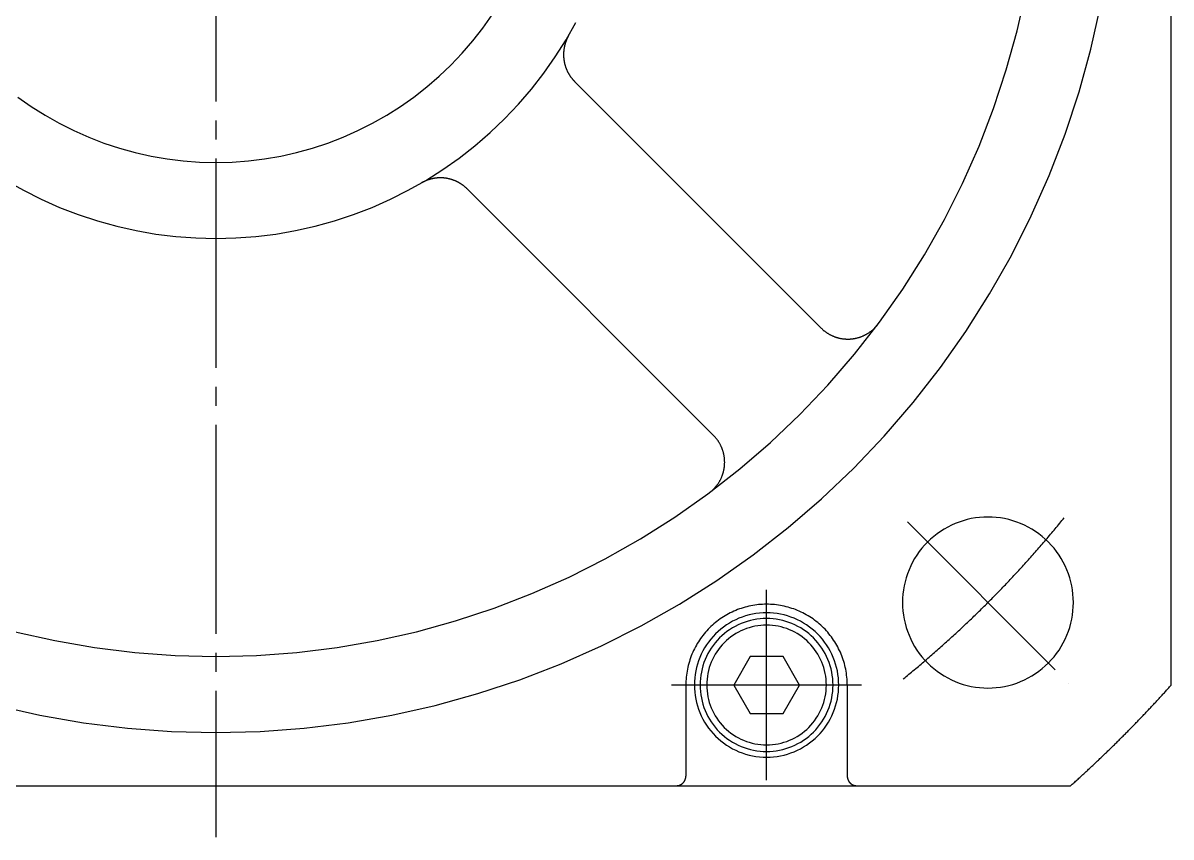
# Model space of a CAD drawing. Extents: x 0 to 632, y 0 to 332.
# Drawn here: x 569.2 to 629.6, y 173.5 to 216.3 of the extents above; entities that cross this region are included whole.
import ezdxf

# ---------------------------------------------------------------- set-up
doc = ezdxf.new("R2010")
doc.units = 0
doc.linetypes.add('DASH_CENTER', pattern=[14, 11, -1, 1, -1])
doc.layers.get('0').update_dxf_attribs({"linetype": 'CONTINUOUS'})

msp = doc.modelspace()

# ---------------------------------------------------------------- linework, layer by layer
at = {"color": 1, "linetype": 'DASH_CENTER'}
for p, q in [((579.333, 279.182), (579.333, 173.482)), ((615.749, 190.066), (624.234, 181.58)), ((608.333, 176.482), (608.333, 186.482)), ((613.333, 181.482), (603.333, 181.482))]:
    msp.add_line(p, q, dxfattribs=at)
at = {"color": 7, "linetype": 'CONTINUOUS'}
for p, q in [((629.633, 181.469), (629.633, 271.495)), ((611.198, 200.274), (598.227, 213.244)), ((605.541, 194.617), (592.57, 207.587)), ((607.467, 182.982), (606.601, 181.482)), ((609.199, 182.982), (607.467, 182.982)), ((610.065, 181.482), (609.199, 182.982)), ((604.083, 181.482), (604.083, 176.682)), ((606.601, 181.482), (607.467, 179.982)), ((609.199, 179.982), (610.065, 181.482)), ((612.583, 181.482), (612.583, 176.682)), ((607.467, 179.982), (609.199, 179.982)), ((534.32, 176.182), (624.345, 176.182))]:
    msp.add_line(p, q, dxfattribs=at)
for points in [[(568.763, 184.285, 0), (570.846, 183.818, 0), (572.95, 183.453, 0), (575.069, 183.191, 0), (577.198, 183.034, 0), (579.333, 182.982, 0), (581.467, 183.034, 0), (583.596, 183.191, 0), (585.715, 183.453, 0), (587.819, 183.818, 0), (589.902, 184.285, 0), (591.96, 184.855, 0), (593.987, 185.525, 0), (595.979, 186.293, 0), (597.931, 187.158, 0), (599.838, 188.118, 0), (601.696, 189.171, 0), (603.5, 190.313, 0), (605.246, 191.542, 0), (606.929, 192.856, 0), (608.545, 194.25, 0), (610.092, 195.723, 0), (611.564, 197.269, 0), (612.959, 198.886, 0), (614.272, 200.569, 0), (615.502, 202.314, 0), (616.644, 204.118, 0), (617.696, 205.976, 0), (618.656, 207.883, 0), (619.521, 209.835, 0), (620.29, 211.827, 0), (620.959, 213.854, 0), (621.529, 215.912, 0), (621.997, 217.995, 0)], [(567.791, 180.405, 0), (570.066, 179.894, 0), (572.363, 179.496, 0), (574.677, 179.21, 0), (577.002, 179.039, 0), (579.333, 178.982, 0), (581.663, 179.039, 0), (583.988, 179.21, 0), (586.302, 179.496, 0), (588.599, 179.894, 0), (590.874, 180.405, 0), (593.121, 181.027, 0), (595.335, 181.758, 0), (597.51, 182.597, 0), (599.641, 183.542, 0), (601.724, 184.59, 0), (603.752, 185.74, 0), (605.722, 186.987, 0), (607.628, 188.329, 0), (609.466, 189.764, 0), (611.232, 191.287, 0), (612.92, 192.894, 0), (614.528, 194.583, 0), (616.051, 196.348, 0), (617.485, 198.186, 0), (618.827, 200.092, 0), (620.075, 202.062, 0), (621.224, 204.09, 0), (622.272, 206.173, 0), (623.217, 208.304, 0), (624.056, 210.479, 0), (624.787, 212.693, 0), (625.409, 214.94, 0), (625.92, 217.215, 0)], [(568.908, 212.426, 0), (569.61, 211.931, 0), (570.336, 211.472, 0), (571.083, 211.048, 0), (571.85, 210.662, 0), (572.636, 210.314, 0), (573.437, 210.005, 0), (574.253, 209.735, 0), (575.08, 209.506, 0), (575.919, 209.318, 0), (576.765, 209.171, 0), (577.617, 209.066, 0), (578.474, 209.003, 0), (579.333, 208.982, 0), (580.191, 209.003, 0), (581.048, 209.066, 0), (581.9, 209.171, 0), (582.747, 209.318, 0), (583.585, 209.506, 0), (584.413, 209.735, 0), (585.228, 210.005, 0), (586.03, 210.314, 0), (586.815, 210.662, 0), (587.582, 211.048, 0), (588.329, 211.472, 0), (589.055, 211.931, 0), (589.757, 212.426, 0), (590.434, 212.954, 0), (591.085, 213.515, 0), (591.707, 214.107, 0), (592.299, 214.729, 0), (592.86, 215.38, 0), (593.389, 216.057, 0), (593.883, 216.759, 0)], [(568.279, 208.041, 0), (569.198, 207.52, 0), (570.14, 207.046, 0), (571.105, 206.618, 0), (572.089, 206.239, 0), (573.091, 205.908, 0), (574.109, 205.626, 0), (575.138, 205.395, 0), (576.178, 205.214, 0), (577.225, 205.085, 0), (578.278, 205.008, 0), (579.333, 204.982, 0), (580.388, 205.008, 0), (581.44, 205.085, 0), (582.487, 205.214, 0), (583.527, 205.395, 0), (584.557, 205.626, 0), (585.574, 205.908, 0), (586.576, 206.239, 0), (587.56, 206.618, 0), (588.525, 207.046, 0), (589.468, 207.52, 0), (590.386, 208.041, 0), (591.277, 208.605, 0), (592.14, 209.213, 0), (592.972, 209.862, 0), (593.771, 210.551, 0), (594.535, 211.279, 0), (595.263, 212.043, 0), (595.952, 212.842, 0), (596.602, 213.674, 0), (597.209, 214.537, 0), (597.774, 215.429, 0), (598.294, 216.347, 0)], [(597.913, 215.664, 0), (597.903, 215.647, 0), (597.893, 215.629, 0), (597.883, 215.611, 0), (597.873, 215.593, 0), (597.864, 215.574, 0), (597.854, 215.556, 0), (597.845, 215.538, 0), (597.836, 215.519, 0), (597.828, 215.501, 0), (597.819, 215.482, 0), (597.811, 215.463, 0), (597.803, 215.445, 0), (597.795, 215.426, 0), (597.787, 215.407, 0), (597.779, 215.388, 0), (597.772, 215.369, 0), (597.765, 215.349, 0), (597.758, 215.33, 0), (597.751, 215.311, 0), (597.744, 215.291, 0), (597.738, 215.272, 0), (597.732, 215.252, 0), (597.726, 215.233, 0), (597.72, 215.213, 0), (597.714, 215.193, 0), (597.709, 215.173, 0), (597.704, 215.154, 0), (597.699, 215.134, 0), (597.694, 215.114, 0), (597.69, 215.094, 0), (597.685, 215.074, 0), (597.681, 215.054, 0), (597.677, 215.034, 0), (597.673, 215.013, 0), (597.67, 214.993, 0), (597.666, 214.973, 0), (597.663, 214.953, 0), (597.66, 214.932, 0), (597.658, 214.912, 0), (597.655, 214.892, 0), (597.653, 214.871, 0), (597.651, 214.851, 0), (597.649, 214.83, 0), (597.647, 214.81, 0), (597.646, 214.79, 0), (597.645, 214.769, 0), (597.644, 214.749, 0), (597.643, 214.728, 0), (597.642, 214.708, 0), (597.642, 214.687, 0), (597.642, 214.667, 0), (597.642, 214.646, 0), (597.642, 214.626, 0), (597.642, 214.605, 0), (597.643, 214.585, 0), (597.644, 214.564, 0), (597.645, 214.544, 0), (597.646, 214.523, 0), (597.648, 214.503, 0), (597.649, 214.482, 0), (597.651, 214.462, 0), (597.653, 214.441, 0), (597.656, 214.421, 0), (597.658, 214.401, 0), (597.661, 214.38, 0), (597.664, 214.36, 0), (597.667, 214.34, 0), (597.67, 214.32, 0), (597.674, 214.299, 0), (597.678, 214.279, 0), (597.682, 214.259, 0), (597.686, 214.239, 0), (597.69, 214.219, 0), (597.695, 214.199, 0), (597.7, 214.179, 0), (597.705, 214.159, 0), (597.71, 214.139, 0), (597.715, 214.12, 0), (597.721, 214.1, 0), (597.727, 214.08, 0), (597.733, 214.061, 0), (597.739, 214.041, 0), (597.746, 214.022, 0), (597.752, 214.002, 0), (597.759, 213.983, 0), (597.766, 213.964, 0), (597.773, 213.944, 0), (597.781, 213.925, 0), (597.788, 213.906, 0), (597.796, 213.887, 0), (597.804, 213.868, 0), (597.812, 213.85, 0), (597.821, 213.831, 0), (597.829, 213.812, 0), (597.838, 213.794, 0), (597.847, 213.775, 0), (597.856, 213.757, 0), (597.865, 213.739, 0), (597.875, 213.72, 0), (597.885, 213.702, 0), (597.895, 213.684, 0), (597.905, 213.666, 0), (597.915, 213.649, 0), (597.925, 213.631, 0), (597.936, 213.614, 0), (597.947, 213.596, 0), (597.958, 213.579, 0), (597.969, 213.562, 0), (597.98, 213.544, 0), (597.992, 213.528, 0), (598.003, 213.511, 0), (598.015, 213.494, 0), (598.027, 213.477, 0), (598.039, 213.461, 0), (598.052, 213.444, 0), (598.064, 213.428, 0), (598.077, 213.412, 0), (598.09, 213.396, 0), (598.103, 213.38, 0), (598.116, 213.365, 0), (598.129, 213.349, 0), (598.143, 213.334, 0), (598.157, 213.318, 0), (598.17, 213.303, 0), (598.184, 213.288, 0), (598.199, 213.273, 0), (598.213, 213.258, 0), (598.227, 213.244, 0)], [(592.57, 207.587, 0), (592.556, 207.601, 0), (592.541, 207.616, 0), (592.526, 207.63, 0), (592.511, 207.644, 0), (592.496, 207.658, 0), (592.481, 207.671, 0), (592.465, 207.685, 0), (592.45, 207.698, 0), (592.434, 207.711, 0), (592.418, 207.724, 0), (592.402, 207.737, 0), (592.386, 207.75, 0), (592.37, 207.762, 0), (592.354, 207.775, 0), (592.337, 207.787, 0), (592.32, 207.799, 0), (592.304, 207.811, 0), (592.287, 207.823, 0), (592.27, 207.834, 0), (592.253, 207.845, 0), (592.236, 207.857, 0), (592.218, 207.868, 0), (592.201, 207.878, 0), (592.183, 207.889, 0), (592.166, 207.899, 0), (592.148, 207.91, 0), (592.13, 207.92, 0), (592.112, 207.93, 0), (592.094, 207.939, 0), (592.076, 207.949, 0), (592.058, 207.958, 0), (592.039, 207.967, 0), (592.021, 207.976, 0), (592.002, 207.985, 0), (591.984, 207.994, 0), (591.965, 208.002, 0), (591.946, 208.01, 0), (591.927, 208.018, 0), (591.908, 208.026, 0), (591.889, 208.034, 0), (591.87, 208.041, 0), (591.851, 208.048, 0), (591.832, 208.055, 0), (591.812, 208.062, 0), (591.793, 208.069, 0), (591.773, 208.075, 0), (591.754, 208.081, 0), (591.734, 208.088, 0), (591.715, 208.093, 0), (591.695, 208.099, 0), (591.675, 208.104, 0), (591.655, 208.11, 0), (591.635, 208.115, 0), (591.615, 208.119, 0), (591.595, 208.124, 0), (591.575, 208.128, 0), (591.555, 208.133, 0), (591.535, 208.137, 0), (591.515, 208.14, 0), (591.495, 208.144, 0), (591.475, 208.147, 0), (591.454, 208.151, 0), (591.434, 208.153, 0), (591.414, 208.156, 0), (591.393, 208.159, 0), (591.373, 208.161, 0), (591.353, 208.163, 0), (591.332, 208.165, 0), (591.312, 208.167, 0), (591.291, 208.168, 0), (591.271, 208.17, 0), (591.25, 208.171, 0), (591.23, 208.171, 0), (591.209, 208.172, 0), (591.189, 208.173, 0), (591.168, 208.173, 0), (591.148, 208.173, 0), (591.127, 208.173, 0), (591.107, 208.172, 0), (591.086, 208.172, 0), (591.066, 208.171, 0), (591.045, 208.17, 0), (591.025, 208.169, 0), (591.004, 208.167, 0), (590.984, 208.165, 0), (590.963, 208.164, 0), (590.943, 208.161, 0), (590.923, 208.159, 0), (590.902, 208.157, 0), (590.882, 208.154, 0), (590.862, 208.151, 0), (590.841, 208.148, 0), (590.821, 208.145, 0), (590.801, 208.141, 0), (590.781, 208.137, 0), (590.761, 208.133, 0), (590.741, 208.129, 0), (590.721, 208.125, 0), (590.701, 208.12, 0), (590.681, 208.115, 0), (590.661, 208.111, 0), (590.641, 208.105, 0), (590.621, 208.1, 0), (590.601, 208.094, 0), (590.582, 208.089, 0), (590.562, 208.083, 0), (590.543, 208.076, 0), (590.523, 208.07, 0), (590.504, 208.063, 0), (590.484, 208.057, 0), (590.465, 208.05, 0), (590.446, 208.042, 0), (590.427, 208.035, 0), (590.408, 208.027, 0), (590.389, 208.02, 0), (590.37, 208.012, 0), (590.351, 208.004, 0), (590.332, 207.995, 0), (590.314, 207.987, 0), (590.295, 207.978, 0), (590.277, 207.969, 0), (590.258, 207.96, 0), (590.24, 207.951, 0), (590.222, 207.941, 0), (590.204, 207.931, 0), (590.186, 207.922, 0), (590.168, 207.911, 0), (590.15, 207.901, 0)], [(611.198, 200.274, 0), (611.217, 200.255, 0), (611.236, 200.236, 0), (611.256, 200.218, 0), (611.275, 200.2, 0), (611.296, 200.182, 0), (611.316, 200.165, 0), (611.336, 200.147, 0), (611.357, 200.13, 0), (611.378, 200.114, 0), (611.399, 200.097, 0), (611.421, 200.081, 0), (611.442, 200.065, 0), (611.464, 200.05, 0), (611.486, 200.035, 0), (611.509, 200.02, 0), (611.531, 200.005, 0), (611.554, 199.991, 0), (611.577, 199.977, 0), (611.6, 199.963, 0), (611.623, 199.949, 0), (611.646, 199.936, 0), (611.67, 199.924, 0), (611.693, 199.911, 0), (611.717, 199.899, 0), (611.741, 199.887, 0), (611.766, 199.876, 0), (611.79, 199.864, 0), (611.815, 199.854, 0), (611.839, 199.843, 0), (611.864, 199.833, 0), (611.889, 199.823, 0), (611.914, 199.813, 0), (611.939, 199.804, 0), (611.964, 199.795, 0), (611.99, 199.787, 0), (612.015, 199.779, 0), (612.041, 199.771, 0), (612.067, 199.763, 0), (612.093, 199.756, 0), (612.119, 199.75, 0), (612.145, 199.743, 0), (612.171, 199.737, 0), (612.197, 199.731, 0), (612.223, 199.726, 0), (612.25, 199.721, 0), (612.276, 199.716, 0), (612.302, 199.712, 0), (612.329, 199.708, 0), (612.355, 199.704, 0), (612.382, 199.701, 0), (612.409, 199.698, 0), (612.435, 199.696, 0), (612.462, 199.693, 0), (612.489, 199.692, 0), (612.516, 199.69, 0), (612.542, 199.689, 0), (612.569, 199.688, 0), (612.596, 199.688, 0), (612.623, 199.688, 0), (612.65, 199.688, 0), (612.676, 199.689, 0), (612.703, 199.69, 0), (612.73, 199.691, 0), (612.757, 199.693, 0), (612.784, 199.695, 0), (612.81, 199.698, 0), (612.837, 199.7, 0), (612.864, 199.704, 0), (612.89, 199.707, 0), (612.917, 199.711, 0), (612.943, 199.715, 0), (612.969, 199.72, 0), (612.996, 199.725, 0), (613.022, 199.73, 0), (613.048, 199.736, 0), (613.074, 199.742, 0), (613.1, 199.748, 0), (613.126, 199.755, 0), (613.152, 199.762, 0), (613.178, 199.77, 0), (613.204, 199.777, 0), (613.229, 199.785, 0), (613.255, 199.794, 0), (613.28, 199.803, 0), (613.305, 199.812, 0), (613.33, 199.821, 0), (613.355, 199.831, 0), (613.38, 199.841, 0), (613.405, 199.852, 0), (613.429, 199.862, 0), (613.454, 199.874, 0), (613.478, 199.885, 0), (613.502, 199.897, 0), (613.526, 199.909, 0), (613.55, 199.921, 0), (613.573, 199.934, 0), (613.597, 199.947, 0), (613.62, 199.96, 0), (613.643, 199.974, 0), (613.666, 199.988, 0), (613.689, 200.002, 0), (613.711, 200.017, 0), (613.733, 200.032, 0), (613.756, 200.047, 0), (613.777, 200.063, 0), (613.799, 200.078, 0), (613.821, 200.094, 0), (613.842, 200.111, 0), (613.863, 200.127, 0), (613.884, 200.144, 0), (613.904, 200.161, 0), (613.925, 200.179, 0), (613.945, 200.197, 0), (613.965, 200.215, 0), (613.984, 200.233, 0), (614.004, 200.251, 0), (614.023, 200.27, 0), (614.042, 200.289, 0), (614.06, 200.309, 0), (614.079, 200.328, 0), (614.097, 200.348, 0), (614.114, 200.368, 0), (614.132, 200.388, 0), (614.149, 200.409, 0), (614.166, 200.429, 0), (614.183, 200.45, 0), (614.2, 200.472, 0), (614.216, 200.493, 0)], [(605.321, 191.599, 0), (605.343, 191.615, 0), (605.364, 191.631, 0), (605.385, 191.648, 0), (605.406, 191.665, 0), (605.426, 191.682, 0), (605.446, 191.7, 0), (605.466, 191.718, 0), (605.486, 191.736, 0), (605.506, 191.754, 0), (605.525, 191.773, 0), (605.544, 191.792, 0), (605.563, 191.811, 0), (605.581, 191.83, 0), (605.6, 191.85, 0), (605.618, 191.87, 0), (605.635, 191.89, 0), (605.653, 191.91, 0), (605.67, 191.931, 0), (605.687, 191.951, 0), (605.704, 191.973, 0), (605.72, 191.994, 0), (605.736, 192.015, 0), (605.752, 192.037, 0), (605.767, 192.059, 0), (605.782, 192.081, 0), (605.797, 192.103, 0), (605.812, 192.126, 0), (605.826, 192.148, 0), (605.84, 192.171, 0), (605.854, 192.194, 0), (605.867, 192.218, 0), (605.88, 192.241, 0), (605.893, 192.265, 0), (605.905, 192.288, 0), (605.918, 192.312, 0), (605.929, 192.336, 0), (605.941, 192.361, 0), (605.952, 192.385, 0), (605.963, 192.41, 0), (605.973, 192.434, 0), (605.983, 192.459, 0), (605.993, 192.484, 0), (606.003, 192.509, 0), (606.012, 192.534, 0), (606.02, 192.56, 0), (606.029, 192.585, 0), (606.037, 192.611, 0), (606.045, 192.636, 0), (606.052, 192.662, 0), (606.059, 192.688, 0), (606.066, 192.714, 0), (606.072, 192.74, 0), (606.078, 192.766, 0), (606.084, 192.792, 0), (606.089, 192.819, 0), (606.094, 192.845, 0), (606.099, 192.871, 0), (606.103, 192.898, 0), (606.107, 192.924, 0), (606.111, 192.951, 0), (606.114, 192.977, 0), (606.117, 193.004, 0), (606.119, 193.031, 0), (606.121, 193.058, 0), (606.123, 193.084, 0), (606.124, 193.111, 0), (606.126, 193.138, 0), (606.126, 193.165, 0), (606.127, 193.191, 0), (606.127, 193.218, 0), (606.126, 193.245, 0), (606.125, 193.272, 0), (606.124, 193.299, 0), (606.123, 193.325, 0), (606.121, 193.352, 0), (606.119, 193.379, 0), (606.116, 193.406, 0), (606.113, 193.432, 0), (606.11, 193.459, 0), (606.106, 193.485, 0), (606.102, 193.512, 0), (606.098, 193.538, 0), (606.093, 193.565, 0), (606.088, 193.591, 0), (606.083, 193.617, 0), (606.077, 193.644, 0), (606.071, 193.67, 0), (606.065, 193.696, 0), (606.058, 193.722, 0), (606.051, 193.748, 0), (606.043, 193.773, 0), (606.036, 193.799, 0), (606.027, 193.824, 0), (606.019, 193.85, 0), (606.01, 193.875, 0), (606.001, 193.9, 0), (605.991, 193.925, 0), (605.981, 193.95, 0), (605.971, 193.975, 0), (605.961, 194, 0), (605.95, 194.024, 0), (605.939, 194.049, 0), (605.927, 194.073, 0), (605.915, 194.097, 0), (605.903, 194.121, 0), (605.891, 194.145, 0), (605.878, 194.168, 0), (605.865, 194.192, 0), (605.851, 194.215, 0), (605.838, 194.238, 0), (605.824, 194.261, 0), (605.809, 194.283, 0), (605.795, 194.306, 0), (605.78, 194.328, 0), (605.765, 194.35, 0), (605.749, 194.372, 0), (605.733, 194.394, 0), (605.717, 194.415, 0), (605.701, 194.436, 0), (605.684, 194.457, 0), (605.667, 194.478, 0), (605.65, 194.499, 0), (605.632, 194.519, 0), (605.615, 194.539, 0), (605.596, 194.559, 0), (605.578, 194.578, 0), (605.56, 194.598, 0), (605.541, 194.617, 0)], [(624.491, 185.823, 0), (624.486, 186.044, 0), (624.47, 186.264, 0), (624.443, 186.483, 0), (624.405, 186.701, 0), (624.356, 186.917, 0), (624.297, 187.129, 0), (624.228, 187.339, 0), (624.149, 187.545, 0), (624.059, 187.747, 0), (623.96, 187.944, 0), (623.851, 188.137, 0), (623.733, 188.323, 0), (623.606, 188.504, 0), (623.47, 188.678, 0), (623.326, 188.845, 0), (623.173, 189.005, 0), (623.013, 189.157, 0), (622.846, 189.302, 0), (622.672, 189.438, 0), (622.491, 189.565, 0), (622.305, 189.683, 0), (622.113, 189.792, 0), (621.915, 189.891, 0), (621.713, 189.981, 0), (621.507, 190.06, 0), (621.298, 190.129, 0), (621.085, 190.188, 0), (620.869, 190.237, 0), (620.652, 190.274, 0), (620.432, 190.301, 0), (620.212, 190.318, 0), (619.991, 190.323, 0), (619.77, 190.318, 0), (619.55, 190.301, 0), (619.331, 190.274, 0), (619.113, 190.237, 0), (618.898, 190.188, 0), (618.685, 190.129, 0), (618.475, 190.06, 0), (618.269, 189.981, 0), (618.067, 189.891, 0), (617.87, 189.792, 0), (617.678, 189.683, 0), (617.491, 189.565, 0), (617.311, 189.438, 0), (617.136, 189.302, 0), (616.969, 189.157, 0), (616.809, 189.005, 0), (616.657, 188.845, 0), (616.513, 188.678, 0), (616.377, 188.504, 0), (616.25, 188.323, 0), (616.131, 188.137, 0), (616.023, 187.944, 0), (615.923, 187.747, 0), (615.834, 187.545, 0), (615.754, 187.339, 0), (615.685, 187.129, 0), (615.626, 186.917, 0), (615.578, 186.701, 0), (615.54, 186.483, 0), (615.513, 186.264, 0), (615.497, 186.044, 0), (615.491, 185.823, 0), (615.497, 185.602, 0), (615.513, 185.382, 0), (615.54, 185.163, 0), (615.578, 184.945, 0), (615.626, 184.73, 0), (615.685, 184.517, 0), (615.754, 184.307, 0), (615.834, 184.101, 0), (615.923, 183.899, 0), (616.023, 183.702, 0), (616.131, 183.51, 0), (616.25, 183.323, 0), (616.377, 183.142, 0), (616.513, 182.968, 0), (616.657, 182.801, 0), (616.809, 182.641, 0), (616.969, 182.489, 0), (617.136, 182.345, 0), (617.311, 182.209, 0), (617.491, 182.082, 0), (617.678, 181.963, 0), (617.87, 181.854, 0), (618.067, 181.755, 0), (618.269, 181.666, 0), (618.475, 181.586, 0), (618.685, 181.517, 0), (618.898, 181.458, 0), (619.113, 181.41, 0), (619.331, 181.372, 0), (619.55, 181.345, 0), (619.77, 181.329, 0), (619.991, 181.323, 0), (620.212, 181.329, 0), (620.432, 181.345, 0), (620.652, 181.372, 0), (620.869, 181.41, 0), (621.085, 181.458, 0), (621.298, 181.517, 0), (621.507, 181.586, 0), (621.713, 181.666, 0), (621.915, 181.755, 0), (622.113, 181.854, 0), (622.305, 181.963, 0), (622.491, 182.082, 0), (622.672, 182.209, 0), (622.846, 182.345, 0), (623.013, 182.489, 0), (623.173, 182.641, 0), (623.326, 182.801, 0), (623.47, 182.968, 0), (623.606, 183.142, 0), (623.733, 183.323, 0), (623.851, 183.51, 0), (623.96, 183.702, 0), (624.059, 183.899, 0), (624.149, 184.101, 0), (624.228, 184.307, 0), (624.297, 184.517, 0), (624.356, 184.73, 0), (624.405, 184.945, 0), (624.443, 185.163, 0), (624.47, 185.382, 0), (624.486, 185.602, 0), (624.491, 185.823, 0)], [(612.583, 181.482, 0), (612.581, 181.586, 0), (612.577, 181.69, 0), (612.571, 181.794, 0), (612.562, 181.898, 0), (612.551, 182.002, 0), (612.537, 182.105, 0), (612.52, 182.208, 0), (612.501, 182.311, 0), (612.479, 182.413, 0), (612.455, 182.514, 0), (612.429, 182.615, 0), (612.4, 182.715, 0), (612.368, 182.815, 0), (612.334, 182.914, 0), (612.298, 183.011, 0), (612.259, 183.108, 0), (612.218, 183.204, 0), (612.175, 183.299, 0), (612.129, 183.393, 0), (612.081, 183.485, 0), (612.03, 183.577, 0), (611.978, 183.667, 0), (611.923, 183.755, 0), (611.866, 183.843, 0), (611.807, 183.929, 0), (611.746, 184.013, 0), (611.683, 184.096, 0), (611.618, 184.178, 0), (611.551, 184.258, 0), (611.482, 184.336, 0), (611.411, 184.412, 0), (611.338, 184.487, 0), (611.263, 184.56, 0), (611.187, 184.631, 0), (611.109, 184.7, 0), (611.029, 184.767, 0), (610.947, 184.832, 0), (610.864, 184.895, 0), (610.78, 184.956, 0), (610.694, 185.016, 0), (610.606, 185.072, 0), (610.518, 185.127, 0), (610.427, 185.18, 0), (610.336, 185.23, 0), (610.243, 185.278, 0), (610.15, 185.324, 0), (610.055, 185.367, 0), (609.959, 185.408, 0), (609.862, 185.447, 0), (609.764, 185.483, 0), (609.666, 185.517, 0), (609.566, 185.549, 0), (609.466, 185.578, 0), (609.365, 185.604, 0), (609.264, 185.628, 0), (609.162, 185.65, 0), (609.059, 185.669, 0), (608.956, 185.686, 0), (608.853, 185.7, 0), (608.749, 185.711, 0), (608.645, 185.72, 0), (608.541, 185.727, 0), (608.437, 185.73, 0), (608.333, 185.732, 0), (608.228, 185.73, 0), (608.124, 185.727, 0), (608.02, 185.72, 0), (607.916, 185.711, 0), (607.812, 185.7, 0), (607.709, 185.686, 0), (607.606, 185.669, 0), (607.503, 185.65, 0), (607.401, 185.628, 0), (607.3, 185.604, 0), (607.199, 185.578, 0), (607.099, 185.549, 0), (606.999, 185.517, 0), (606.901, 185.483, 0), (606.803, 185.447, 0), (606.706, 185.408, 0), (606.61, 185.367, 0), (606.515, 185.324, 0), (606.422, 185.278, 0), (606.329, 185.23, 0), (606.238, 185.18, 0), (606.148, 185.127, 0), (606.059, 185.072, 0), (605.971, 185.016, 0), (605.885, 184.956, 0), (605.801, 184.895, 0), (605.718, 184.832, 0), (605.636, 184.767, 0), (605.557, 184.7, 0), (605.478, 184.631, 0), (605.402, 184.56, 0), (605.327, 184.487, 0), (605.255, 184.412, 0), (605.184, 184.336, 0), (605.114, 184.258, 0), (605.047, 184.178, 0), (604.982, 184.096, 0), (604.919, 184.013, 0), (604.858, 183.929, 0), (604.799, 183.843, 0), (604.742, 183.755, 0), (604.687, 183.667, 0), (604.635, 183.577, 0), (604.584, 183.485, 0), (604.536, 183.393, 0), (604.491, 183.299, 0), (604.447, 183.204, 0), (604.406, 183.108, 0), (604.367, 183.011, 0), (604.331, 182.914, 0), (604.297, 182.815, 0), (604.266, 182.715, 0), (604.237, 182.615, 0), (604.21, 182.514, 0), (604.186, 182.413, 0), (604.164, 182.311, 0), (604.145, 182.208, 0), (604.129, 182.105, 0), (604.115, 182.002, 0), (604.103, 181.898, 0), (604.094, 181.794, 0), (604.088, 181.69, 0), (604.084, 181.586, 0), (604.083, 181.482, 0)], [(612.133, 181.482, 0), (612.128, 181.668, 0), (612.114, 181.854, 0), (612.091, 182.039, 0), (612.06, 182.223, 0), (612.019, 182.405, 0), (611.969, 182.585, 0), (611.91, 182.762, 0), (611.843, 182.936, 0), (611.768, 183.106, 0), (611.684, 183.273, 0), (611.592, 183.435, 0), (611.492, 183.593, 0), (611.385, 183.745, 0), (611.27, 183.892, 0), (611.148, 184.034, 0), (611.02, 184.169, 0), (610.885, 184.297, 0), (610.743, 184.419, 0), (610.596, 184.534, 0), (610.444, 184.641, 0), (610.286, 184.741, 0), (610.124, 184.833, 0), (609.957, 184.917, 0), (609.787, 184.992, 0), (609.613, 185.06, 0), (609.436, 185.118, 0), (609.256, 185.168, 0), (609.074, 185.209, 0), (608.89, 185.241, 0), (608.705, 185.263, 0), (608.519, 185.277, 0), (608.333, 185.282, 0), (608.146, 185.277, 0), (607.96, 185.263, 0), (607.775, 185.241, 0), (607.591, 185.209, 0), (607.409, 185.168, 0), (607.23, 185.118, 0), (607.052, 185.06, 0), (606.878, 184.992, 0), (606.708, 184.917, 0), (606.541, 184.833, 0), (606.379, 184.741, 0), (606.221, 184.641, 0), (606.069, 184.534, 0), (605.922, 184.419, 0), (605.781, 184.297, 0), (605.646, 184.169, 0), (605.517, 184.034, 0), (605.395, 183.892, 0), (605.28, 183.745, 0), (605.173, 183.593, 0), (605.073, 183.435, 0), (604.981, 183.273, 0), (604.897, 183.106, 0), (604.822, 182.936, 0), (604.755, 182.762, 0), (604.696, 182.585, 0), (604.646, 182.405, 0), (604.606, 182.223, 0), (604.574, 182.039, 0), (604.551, 181.854, 0), (604.537, 181.668, 0), (604.533, 181.482, 0), (604.537, 181.295, 0), (604.551, 181.109, 0), (604.574, 180.924, 0), (604.606, 180.74, 0), (604.646, 180.558, 0), (604.696, 180.379, 0), (604.755, 180.202, 0), (604.822, 180.028, 0), (604.897, 179.857, 0), (604.981, 179.69, 0), (605.073, 179.528, 0), (605.173, 179.371, 0), (605.28, 179.218, 0), (605.395, 179.071, 0), (605.517, 178.93, 0), (605.646, 178.795, 0), (605.781, 178.666, 0), (605.922, 178.544, 0), (606.069, 178.43, 0), (606.221, 178.322, 0), (606.379, 178.222, 0), (606.541, 178.13, 0), (606.708, 178.047, 0), (606.878, 177.971, 0), (607.052, 177.904, 0), (607.23, 177.845, 0), (607.409, 177.796, 0), (607.591, 177.755, 0), (607.775, 177.723, 0), (607.96, 177.7, 0), (608.146, 177.686, 0), (608.333, 177.682, 0), (608.519, 177.686, 0), (608.705, 177.7, 0), (608.89, 177.723, 0), (609.074, 177.755, 0), (609.256, 177.796, 0), (609.436, 177.845, 0), (609.613, 177.904, 0), (609.787, 177.971, 0), (609.957, 178.047, 0), (610.124, 178.13, 0), (610.286, 178.222, 0), (610.444, 178.322, 0), (610.596, 178.43, 0), (610.743, 178.544, 0), (610.885, 178.666, 0), (611.02, 178.795, 0), (611.148, 178.93, 0), (611.27, 179.071, 0), (611.385, 179.218, 0), (611.492, 179.371, 0), (611.592, 179.528, 0), (611.684, 179.69, 0), (611.768, 179.857, 0), (611.843, 180.028, 0), (611.91, 180.202, 0), (611.969, 180.379, 0), (612.019, 180.558, 0), (612.06, 180.74, 0), (612.091, 180.924, 0), (612.114, 181.109, 0), (612.128, 181.295, 0), (612.133, 181.482, 0)], [(611.833, 181.482, 0), (611.828, 181.653, 0), (611.816, 181.825, 0), (611.795, 181.995, 0), (611.765, 182.165, 0), (611.728, 182.332, 0), (611.682, 182.498, 0), (611.628, 182.661, 0), (611.566, 182.821, 0), (611.497, 182.978, 0), (611.419, 183.132, 0), (611.335, 183.281, 0), (611.243, 183.426, 0), (611.144, 183.567, 0), (611.038, 183.702, 0), (610.926, 183.832, 0), (610.807, 183.957, 0), (610.683, 184.075, 0), (610.553, 184.187, 0), (610.418, 184.293, 0), (610.277, 184.392, 0), (610.132, 184.484, 0), (609.982, 184.568, 0), (609.829, 184.646, 0), (609.672, 184.715, 0), (609.512, 184.777, 0), (609.349, 184.831, 0), (609.183, 184.877, 0), (609.015, 184.915, 0), (608.846, 184.944, 0), (608.676, 184.965, 0), (608.504, 184.978, 0), (608.333, 184.982, 0), (608.161, 184.978, 0), (607.99, 184.965, 0), (607.819, 184.944, 0), (607.65, 184.915, 0), (607.482, 184.877, 0), (607.317, 184.831, 0), (607.153, 184.777, 0), (606.993, 184.715, 0), (606.836, 184.646, 0), (606.683, 184.568, 0), (606.533, 184.484, 0), (606.388, 184.392, 0), (606.248, 184.293, 0), (606.112, 184.187, 0), (605.982, 184.075, 0), (605.858, 183.957, 0), (605.739, 183.832, 0), (605.627, 183.702, 0), (605.521, 183.567, 0), (605.422, 183.426, 0), (605.331, 183.281, 0), (605.246, 183.132, 0), (605.169, 182.978, 0), (605.099, 182.821, 0), (605.037, 182.661, 0), (604.983, 182.498, 0), (604.937, 182.332, 0), (604.9, 182.165, 0), (604.87, 181.995, 0), (604.849, 181.825, 0), (604.837, 181.653, 0), (604.833, 181.482, 0), (604.837, 181.31, 0), (604.849, 181.139, 0), (604.87, 180.968, 0), (604.9, 180.799, 0), (604.937, 180.631, 0), (604.983, 180.466, 0), (605.037, 180.303, 0), (605.099, 180.142, 0), (605.169, 179.985, 0), (605.246, 179.832, 0), (605.331, 179.682, 0), (605.422, 179.537, 0), (605.521, 179.397, 0), (605.627, 179.261, 0), (605.739, 179.131, 0), (605.858, 179.007, 0), (605.982, 178.888, 0), (606.112, 178.776, 0), (606.248, 178.671, 0), (606.388, 178.572, 0), (606.533, 178.48, 0), (606.683, 178.395, 0), (606.836, 178.318, 0), (606.993, 178.248, 0), (607.153, 178.186, 0), (607.317, 178.132, 0), (607.482, 178.087, 0), (607.65, 178.049, 0), (607.819, 178.02, 0), (607.99, 177.999, 0), (608.161, 177.986, 0), (608.333, 177.982, 0), (608.504, 177.986, 0), (608.676, 177.999, 0), (608.846, 178.02, 0), (609.015, 178.049, 0), (609.183, 178.087, 0), (609.349, 178.132, 0), (609.512, 178.186, 0), (609.672, 178.248, 0), (609.829, 178.318, 0), (609.982, 178.395, 0), (610.132, 178.48, 0), (610.277, 178.572, 0), (610.418, 178.671, 0), (610.553, 178.776, 0), (610.683, 178.888, 0), (610.807, 179.007, 0), (610.926, 179.131, 0), (611.038, 179.261, 0), (611.144, 179.397, 0), (611.243, 179.537, 0), (611.335, 179.682, 0), (611.419, 179.832, 0), (611.497, 179.985, 0), (611.566, 180.142, 0), (611.628, 180.303, 0), (611.682, 180.466, 0), (611.728, 180.631, 0), (611.765, 180.799, 0), (611.795, 180.968, 0), (611.816, 181.139, 0), (611.828, 181.31, 0), (611.833, 181.482, 0)], [(611.483, 181.482, 0), (611.479, 181.636, 0), (611.467, 181.791, 0), (611.448, 181.944, 0), (611.422, 182.096, 0), (611.388, 182.247, 0), (611.347, 182.396, 0), (611.298, 182.543, 0), (611.243, 182.687, 0), (611.18, 182.829, 0), (611.111, 182.967, 0), (611.034, 183.101, 0), (610.952, 183.232, 0), (610.863, 183.358, 0), (610.768, 183.48, 0), (610.667, 183.597, 0), (610.56, 183.709, 0), (610.448, 183.816, 0), (610.331, 183.917, 0), (610.209, 184.012, 0), (610.083, 184.101, 0), (609.952, 184.184, 0), (609.817, 184.26, 0), (609.679, 184.329, 0), (609.538, 184.392, 0), (609.394, 184.448, 0), (609.247, 184.496, 0), (609.098, 184.537, 0), (608.947, 184.571, 0), (608.795, 184.598, 0), (608.641, 184.617, 0), (608.487, 184.628, 0), (608.333, 184.632, 0), (608.178, 184.628, 0), (608.024, 184.617, 0), (607.87, 184.598, 0), (607.718, 184.571, 0), (607.567, 184.537, 0), (607.418, 184.496, 0), (607.271, 184.448, 0), (607.127, 184.392, 0), (606.986, 184.329, 0), (606.848, 184.26, 0), (606.713, 184.184, 0), (606.583, 184.101, 0), (606.456, 184.012, 0), (606.334, 183.917, 0), (606.217, 183.816, 0), (606.105, 183.709, 0), (605.999, 183.597, 0), (605.898, 183.48, 0), (605.802, 183.358, 0), (605.713, 183.232, 0), (605.631, 183.101, 0), (605.555, 182.967, 0), (605.485, 182.829, 0), (605.422, 182.687, 0), (605.367, 182.543, 0), (605.318, 182.396, 0), (605.277, 182.247, 0), (605.243, 182.096, 0), (605.217, 181.944, 0), (605.198, 181.791, 0), (605.186, 181.636, 0), (605.183, 181.482, 0), (605.186, 181.327, 0), (605.198, 181.173, 0), (605.217, 181.02, 0), (605.243, 180.867, 0), (605.277, 180.716, 0), (605.318, 180.567, 0), (605.367, 180.421, 0), (605.422, 180.276, 0), (605.485, 180.135, 0), (605.555, 179.997, 0), (605.631, 179.862, 0), (605.713, 179.732, 0), (605.802, 179.605, 0), (605.898, 179.483, 0), (605.999, 179.366, 0), (606.105, 179.254, 0), (606.217, 179.148, 0), (606.334, 179.047, 0), (606.456, 178.952, 0), (606.583, 178.863, 0), (606.713, 178.78, 0), (606.848, 178.704, 0), (606.986, 178.634, 0), (607.127, 178.572, 0), (607.271, 178.516, 0), (607.418, 178.467, 0), (607.567, 178.426, 0), (607.718, 178.392, 0), (607.87, 178.366, 0), (608.024, 178.347, 0), (608.178, 178.336, 0), (608.333, 178.332, 0), (608.487, 178.336, 0), (608.641, 178.347, 0), (608.795, 178.366, 0), (608.947, 178.392, 0), (609.098, 178.426, 0), (609.247, 178.467, 0), (609.394, 178.516, 0), (609.538, 178.572, 0), (609.679, 178.634, 0), (609.817, 178.704, 0), (609.952, 178.78, 0), (610.083, 178.863, 0), (610.209, 178.952, 0), (610.331, 179.047, 0), (610.448, 179.148, 0), (610.56, 179.254, 0), (610.667, 179.366, 0), (610.768, 179.483, 0), (610.863, 179.605, 0), (610.952, 179.732, 0), (611.034, 179.862, 0), (611.111, 179.997, 0), (611.18, 180.135, 0), (611.243, 180.276, 0), (611.298, 180.421, 0), (611.347, 180.567, 0), (611.388, 180.716, 0), (611.422, 180.867, 0), (611.448, 181.02, 0), (611.467, 181.173, 0), (611.479, 181.327, 0), (611.483, 181.482, 0)], [(624.345, 176.182, 0), (624.389, 176.221, 0), (624.433, 176.26, 0), (624.476, 176.299, 0), (624.519, 176.338, 0), (624.563, 176.377, 0), (624.606, 176.416, 0), (624.65, 176.455, 0), (624.693, 176.495, 0), (624.736, 176.534, 0), (624.779, 176.573, 0), (624.823, 176.613, 0), (624.866, 176.652, 0), (624.909, 176.692, 0), (624.952, 176.731, 0), (624.995, 176.771, 0), (625.038, 176.81, 0), (625.081, 176.85, 0), (625.124, 176.889, 0), (625.167, 176.929, 0), (625.21, 176.969, 0), (625.253, 177.008, 0), (625.295, 177.048, 0), (625.338, 177.088, 0), (625.381, 177.128, 0), (625.424, 177.168, 0), (625.466, 177.208, 0), (625.509, 177.248, 0), (625.552, 177.288, 0), (625.594, 177.328, 0), (625.637, 177.368, 0), (625.679, 177.408, 0), (625.722, 177.448, 0), (625.764, 177.488, 0), (625.807, 177.528, 0), (625.849, 177.569, 0), (625.891, 177.609, 0), (625.934, 177.649, 0), (625.976, 177.69, 0), (626.018, 177.73, 0), (626.06, 177.771, 0), (626.102, 177.811, 0), (626.145, 177.852, 0), (626.187, 177.892, 0), (626.229, 177.933, 0), (626.271, 177.973, 0), (626.313, 178.014, 0), (626.355, 178.055, 0), (626.397, 178.095, 0), (626.438, 178.136, 0), (626.48, 178.177, 0), (626.522, 178.218, 0), (626.564, 178.259, 0), (626.606, 178.3, 0), (626.647, 178.341, 0), (626.689, 178.382, 0), (626.731, 178.423, 0), (626.772, 178.464, 0), (626.814, 178.505, 0), (626.855, 178.546, 0), (626.897, 178.587, 0), (626.938, 178.628, 0), (626.98, 178.669, 0), (627.021, 178.711, 0), (627.062, 178.752, 0), (627.104, 178.793, 0), (627.145, 178.835, 0), (627.186, 178.876, 0), (627.227, 178.918, 0), (627.268, 178.959, 0), (627.31, 179.001, 0), (627.351, 179.042, 0), (627.392, 179.084, 0), (627.433, 179.125, 0), (627.474, 179.167, 0), (627.515, 179.209, 0), (627.556, 179.251, 0), (627.597, 179.292, 0), (627.637, 179.334, 0), (627.678, 179.376, 0), (627.719, 179.418, 0), (627.76, 179.46, 0), (627.8, 179.502, 0), (627.841, 179.544, 0), (627.882, 179.586, 0), (627.922, 179.628, 0), (627.963, 179.67, 0), (628.003, 179.712, 0), (628.044, 179.754, 0), (628.084, 179.796, 0), (628.125, 179.839, 0), (628.165, 179.881, 0), (628.205, 179.923, 0), (628.246, 179.965, 0), (628.286, 180.008, 0), (628.326, 180.05, 0), (628.366, 180.093, 0), (628.406, 180.135, 0), (628.447, 180.178, 0), (628.487, 180.22, 0), (628.527, 180.263, 0), (628.567, 180.305, 0), (628.607, 180.348, 0), (628.647, 180.391, 0), (628.686, 180.433, 0), (628.726, 180.476, 0), (628.766, 180.519, 0), (628.806, 180.562, 0), (628.846, 180.605, 0), (628.885, 180.648, 0), (628.925, 180.69, 0), (628.965, 180.733, 0), (629.004, 180.776, 0), (629.044, 180.819, 0), (629.083, 180.862, 0), (629.123, 180.906, 0), (629.162, 180.949, 0), (629.202, 180.992, 0), (629.241, 181.035, 0), (629.28, 181.078, 0), (629.32, 181.122, 0), (629.359, 181.165, 0), (629.398, 181.208, 0), (629.437, 181.252, 0), (629.476, 181.295, 0), (629.515, 181.338, 0), (629.555, 181.382, 0), (629.594, 181.425, 0), (629.633, 181.469, 0)], [(603.583, 176.182, 0), (603.589, 176.182, 0), (603.595, 176.182, 0), (603.601, 176.182, 0), (603.607, 176.182, 0), (603.613, 176.183, 0), (603.619, 176.183, 0), (603.625, 176.184, 0), (603.632, 176.184, 0), (603.638, 176.185, 0), (603.644, 176.186, 0), (603.65, 176.186, 0), (603.656, 176.187, 0), (603.662, 176.188, 0), (603.668, 176.189, 0), (603.674, 176.19, 0), (603.68, 176.191, 0), (603.686, 176.193, 0), (603.692, 176.194, 0), (603.698, 176.195, 0), (603.704, 176.197, 0), (603.71, 176.198, 0), (603.716, 176.2, 0), (603.722, 176.202, 0), (603.728, 176.203, 0), (603.734, 176.205, 0), (603.739, 176.207, 0), (603.745, 176.209, 0), (603.751, 176.211, 0), (603.757, 176.213, 0), (603.763, 176.215, 0), (603.768, 176.218, 0), (603.774, 176.22, 0), (603.78, 176.222, 0), (603.785, 176.225, 0), (603.791, 176.227, 0), (603.796, 176.23, 0), (603.802, 176.232, 0), (603.807, 176.235, 0), (603.813, 176.238, 0), (603.818, 176.241, 0), (603.824, 176.244, 0), (603.829, 176.247, 0), (603.834, 176.25, 0), (603.84, 176.253, 0), (603.845, 176.256, 0), (603.85, 176.259, 0), (603.855, 176.263, 0), (603.86, 176.266, 0), (603.865, 176.269, 0), (603.87, 176.273, 0), (603.875, 176.277, 0), (603.88, 176.28, 0), (603.885, 176.284, 0), (603.89, 176.288, 0), (603.895, 176.291, 0), (603.9, 176.295, 0), (603.905, 176.299, 0), (603.909, 176.303, 0), (603.914, 176.307, 0), (603.918, 176.311, 0), (603.923, 176.315, 0), (603.927, 176.32, 0), (603.932, 176.324, 0), (603.936, 176.328, 0), (603.94, 176.333, 0), (603.945, 176.337, 0), (603.949, 176.341, 0), (603.953, 176.346, 0), (603.957, 176.351, 0), (603.961, 176.355, 0), (603.965, 176.36, 0), (603.969, 176.365, 0), (603.973, 176.369, 0), (603.977, 176.374, 0), (603.981, 176.379, 0), (603.984, 176.384, 0), (603.988, 176.389, 0), (603.991, 176.394, 0), (603.995, 176.399, 0), (603.998, 176.404, 0), (604.002, 176.409, 0), (604.005, 176.414, 0), (604.008, 176.419, 0), (604.011, 176.425, 0), (604.015, 176.43, 0), (604.018, 176.435, 0), (604.021, 176.441, 0), (604.024, 176.446, 0), (604.026, 176.451, 0), (604.029, 176.457, 0), (604.032, 176.462, 0), (604.035, 176.468, 0), (604.037, 176.474, 0), (604.04, 176.479, 0), (604.042, 176.485, 0), (604.045, 176.49, 0), (604.047, 176.496, 0), (604.049, 176.502, 0), (604.051, 176.508, 0), (604.053, 176.513, 0), (604.055, 176.519, 0), (604.057, 176.525, 0), (604.059, 176.531, 0), (604.061, 176.537, 0), (604.063, 176.542, 0), (604.064, 176.548, 0), (604.066, 176.554, 0), (604.068, 176.56, 0), (604.069, 176.566, 0), (604.07, 176.572, 0), (604.072, 176.578, 0), (604.073, 176.584, 0), (604.074, 176.59, 0), (604.075, 176.596, 0), (604.076, 176.602, 0), (604.077, 176.608, 0), (604.078, 176.614, 0), (604.079, 176.621, 0), (604.08, 176.627, 0), (604.08, 176.633, 0), (604.081, 176.639, 0), (604.081, 176.645, 0), (604.082, 176.651, 0), (604.082, 176.657, 0), (604.082, 176.663, 0), (604.082, 176.669, 0), (604.083, 176.676, 0), (604.083, 176.682, 0)], [(612.583, 176.682, 0), (612.583, 176.676, 0), (612.583, 176.669, 0), (612.583, 176.663, 0), (612.583, 176.657, 0), (612.584, 176.651, 0), (612.584, 176.645, 0), (612.584, 176.639, 0), (612.585, 176.633, 0), (612.586, 176.627, 0), (612.586, 176.621, 0), (612.587, 176.614, 0), (612.588, 176.608, 0), (612.589, 176.602, 0), (612.59, 176.596, 0), (612.591, 176.59, 0), (612.592, 176.584, 0), (612.593, 176.578, 0), (612.595, 176.572, 0), (612.596, 176.566, 0), (612.598, 176.56, 0), (612.599, 176.554, 0), (612.601, 176.548, 0), (612.602, 176.542, 0), (612.604, 176.537, 0), (612.606, 176.531, 0), (612.608, 176.525, 0), (612.61, 176.519, 0), (612.612, 176.513, 0), (612.614, 176.508, 0), (612.616, 176.502, 0), (612.618, 176.496, 0), (612.621, 176.49, 0), (612.623, 176.485, 0), (612.625, 176.479, 0), (612.628, 176.474, 0), (612.631, 176.468, 0), (612.633, 176.462, 0), (612.636, 176.457, 0), (612.639, 176.451, 0), (612.642, 176.446, 0), (612.645, 176.441, 0), (612.648, 176.435, 0), (612.651, 176.43, 0), (612.654, 176.425, 0), (612.657, 176.419, 0), (612.66, 176.414, 0), (612.663, 176.409, 0), (612.667, 176.404, 0), (612.67, 176.399, 0), (612.674, 176.394, 0), (612.677, 176.389, 0), (612.681, 176.384, 0), (612.685, 176.379, 0), (612.688, 176.374, 0), (612.692, 176.369, 0), (612.696, 176.365, 0), (612.7, 176.36, 0), (612.704, 176.355, 0), (612.708, 176.351, 0), (612.712, 176.346, 0), (612.716, 176.341, 0), (612.72, 176.337, 0), (612.725, 176.333, 0), (612.729, 176.328, 0), (612.733, 176.324, 0), (612.738, 176.32, 0), (612.742, 176.315, 0), (612.747, 176.311, 0), (612.751, 176.307, 0), (612.756, 176.303, 0), (612.761, 176.299, 0), (612.765, 176.295, 0), (612.77, 176.291, 0), (612.775, 176.288, 0), (612.78, 176.284, 0), (612.785, 176.28, 0), (612.79, 176.277, 0), (612.795, 176.273, 0), (612.8, 176.269, 0), (612.805, 176.266, 0), (612.81, 176.263, 0), (612.815, 176.259, 0), (612.82, 176.256, 0), (612.826, 176.253, 0), (612.831, 176.25, 0), (612.836, 176.247, 0), (612.841, 176.244, 0), (612.847, 176.241, 0), (612.852, 176.238, 0), (612.858, 176.235, 0), (612.863, 176.232, 0), (612.869, 176.23, 0), (612.874, 176.227, 0), (612.88, 176.225, 0), (612.886, 176.222, 0), (612.891, 176.22, 0), (612.897, 176.218, 0), (612.903, 176.215, 0), (612.908, 176.213, 0), (612.914, 176.211, 0), (612.92, 176.209, 0), (612.926, 176.207, 0), (612.932, 176.205, 0), (612.937, 176.203, 0), (612.943, 176.202, 0), (612.949, 176.2, 0), (612.955, 176.198, 0), (612.961, 176.197, 0), (612.967, 176.195, 0), (612.973, 176.194, 0), (612.979, 176.193, 0), (612.985, 176.191, 0), (612.991, 176.19, 0), (612.997, 176.189, 0), (613.003, 176.188, 0), (613.009, 176.187, 0), (613.015, 176.186, 0), (613.021, 176.186, 0), (613.027, 176.185, 0), (613.034, 176.184, 0), (613.04, 176.184, 0), (613.046, 176.183, 0), (613.052, 176.183, 0), (613.058, 176.182, 0), (613.064, 176.182, 0), (613.07, 176.182, 0), (613.076, 176.182, 0), (613.083, 176.182, 0)]]:
    msp.add_polyline3d(points, dxfattribs=at)
at = {"color": 1, "linetype": 'DASH_CENTER'}
msp.add_polyline3d([(615.533, 181.808, 0), (615.606, 181.867, 0), (615.679, 181.926, 0), (615.751, 181.985, 0), (615.824, 182.045, 0), (615.896, 182.104, 0), (615.968, 182.164, 0), (616.041, 182.224, 0), (616.113, 182.284, 0), (616.185, 182.344, 0), (616.257, 182.404, 0), (616.329, 182.464, 0), (616.4, 182.525, 0), (616.472, 182.585, 0), (616.544, 182.646, 0), (616.615, 182.707, 0), (616.686, 182.768, 0), (616.758, 182.828, 0), (616.829, 182.89, 0), (616.9, 182.951, 0), (616.971, 183.012, 0), (617.042, 183.074, 0), (617.113, 183.135, 0), (617.183, 183.197, 0), (617.254, 183.259, 0), (617.324, 183.321, 0), (617.395, 183.383, 0), (617.465, 183.445, 0), (617.535, 183.507, 0), (617.605, 183.569, 0), (617.675, 183.632, 0), (617.745, 183.694, 0), (617.815, 183.757, 0), (617.884, 183.82, 0), (617.954, 183.883, 0), (618.023, 183.946, 0), (618.092, 184.009, 0), (618.162, 184.072, 0), (618.231, 184.136, 0), (618.3, 184.199, 0), (618.369, 184.263, 0), (618.438, 184.327, 0), (618.506, 184.391, 0), (618.575, 184.454, 0), (618.643, 184.519, 0), (618.712, 184.583, 0), (618.78, 184.647, 0), (618.848, 184.711, 0), (618.916, 184.776, 0), (618.984, 184.841, 0), (619.052, 184.905, 0), (619.12, 184.97, 0), (619.188, 185.035, 0), (619.255, 185.1, 0), (619.323, 185.165, 0), (619.39, 185.231, 0), (619.457, 185.296, 0), (619.524, 185.362, 0), (619.591, 185.427, 0), (619.658, 185.493, 0), (619.725, 185.559, 0), (619.792, 185.625, 0), (619.858, 185.691, 0), (619.925, 185.757, 0), (619.991, 185.823, 0), (620.057, 185.889, 0), (620.124, 185.956, 0), (620.19, 186.023, 0), (620.256, 186.089, 0), (620.321, 186.156, 0), (620.387, 186.223, 0), (620.453, 186.29, 0), (620.518, 186.357, 0), (620.584, 186.424, 0), (620.649, 186.492, 0), (620.714, 186.559, 0), (620.779, 186.627, 0), (620.844, 186.694, 0), (620.909, 186.762, 0), (620.974, 186.83, 0), (621.038, 186.898, 0), (621.103, 186.966, 0), (621.167, 187.034, 0), (621.232, 187.103, 0), (621.296, 187.171, 0), (621.36, 187.239, 0), (621.424, 187.308, 0), (621.488, 187.377, 0), (621.551, 187.446, 0), (621.615, 187.514, 0), (621.679, 187.584, 0), (621.742, 187.653, 0), (621.805, 187.722, 0), (621.868, 187.791, 0), (621.931, 187.861, 0), (621.994, 187.93, 0), (622.057, 188, 0), (622.12, 188.07, 0), (622.182, 188.139, 0), (622.245, 188.209, 0), (622.307, 188.279, 0), (622.37, 188.35, 0), (622.432, 188.42, 0), (622.494, 188.49, 0), (622.556, 188.561, 0), (622.617, 188.631, 0), (622.679, 188.702, 0), (622.741, 188.773, 0), (622.802, 188.843, 0), (622.864, 188.914, 0), (622.925, 188.985, 0), (622.986, 189.057, 0), (623.047, 189.128, 0), (623.108, 189.199, 0), (623.168, 189.271, 0), (623.229, 189.342, 0), (623.29, 189.414, 0), (623.35, 189.486, 0), (623.41, 189.557, 0), (623.47, 189.629, 0), (623.531, 189.701, 0), (623.59, 189.774, 0), (623.65, 189.846, 0), (623.71, 189.918, 0), (623.77, 189.991, 0), (623.829, 190.063, 0), (623.888, 190.136, 0), (623.948, 190.209, 0), (624.007, 190.281, 0)], dxfattribs=at)

doc.saveas('drawing.dxf')
